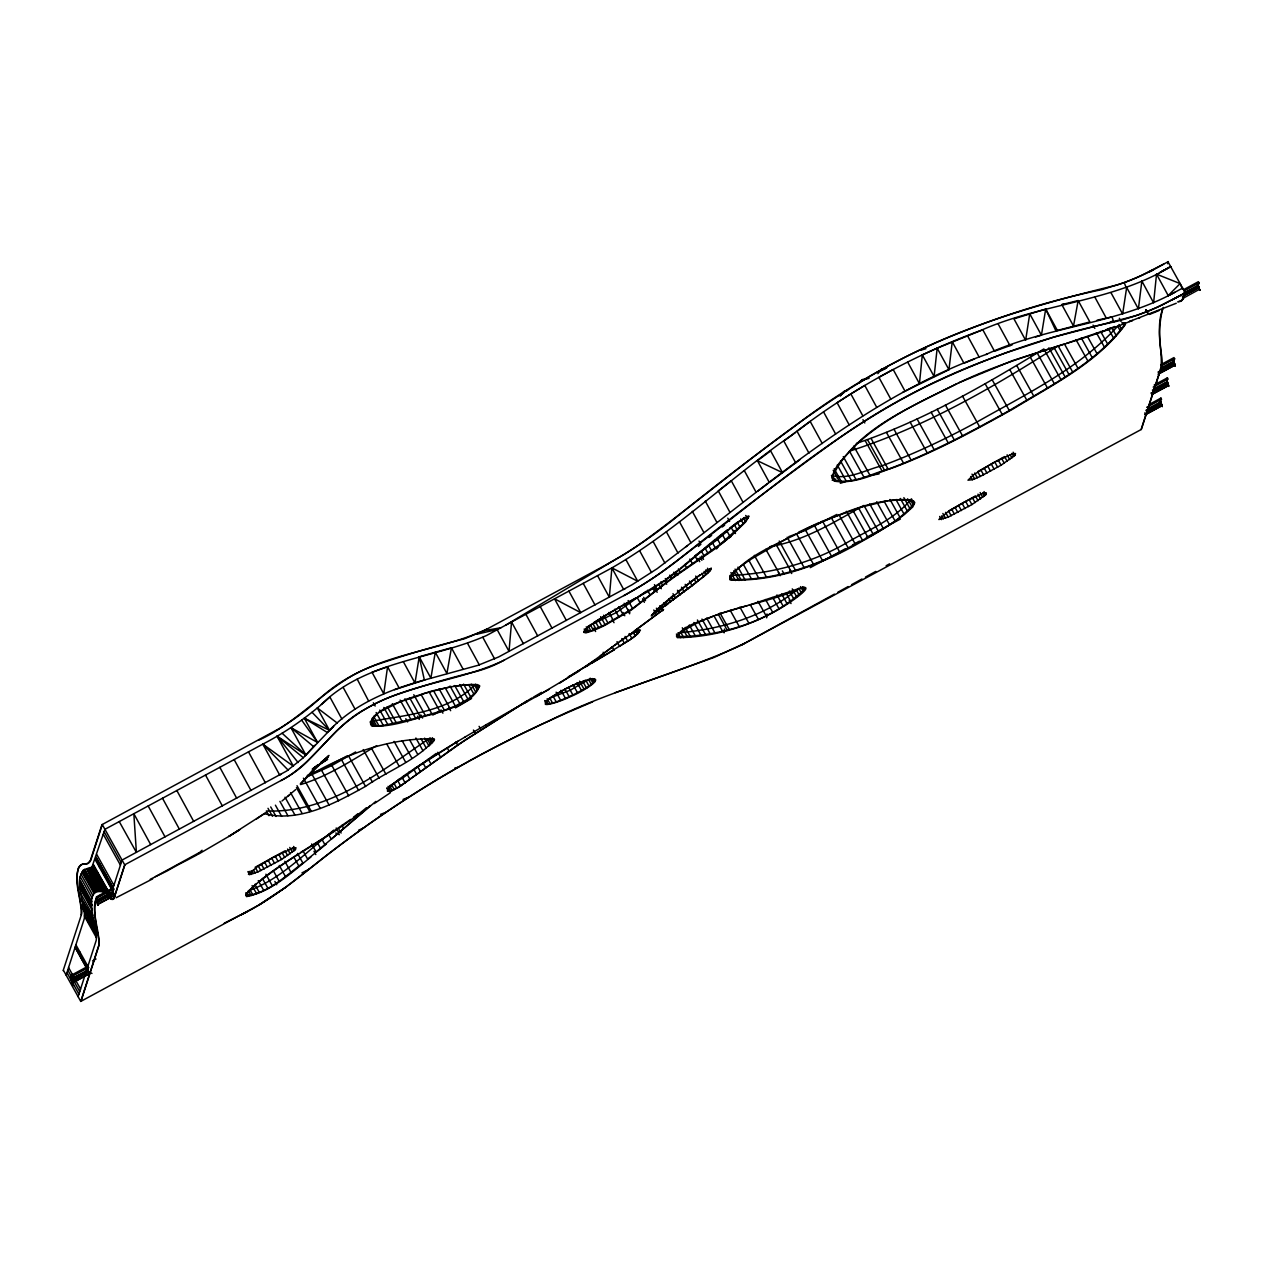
<?xml version="1.0" encoding="UTF-8"?>
<svg xmlns="http://www.w3.org/2000/svg" width="1263" height="1263" viewBox="0 0 1263 1263"><rect width="100%" height="100%" fill="white"/><g stroke="black" fill="none" stroke-linecap="round" stroke-linejoin="round"><path stroke-width="1.5" d="M766.688 617.844L767.004 613.944M625.864 559.525L637.736 581.264L611.876 567.876L609.35 597.257L597.541 575.628M724.109 632.858L724.473 629.053M994.518 351.256L982.788 329.754L937.178 348.162L922.306 354.903L919.448 383.636L907.639 362.023M1169.806 295.005L1182.642 288.09L1182.357 288.927L1180.131 283.591L1156.529 274.166L1153.608 302.82L1141.941 281.191M341.894 719.042L329.896 697.05C309.988 715.19 287.996 731.009 264.093 743.449L104.924 829.302L91.867 867.302L105.997 892.799C78.969 883.547 98.403 927.958 96.177 940.493L78.117 996.665M370.043 721.978L373.627 726.114L383.336 725.451L415.685 718.379L444.371 710.216L455.359 706.049L467.926 699.118L475.835 692.329L478.945 686.219L476.656 684.704L471.21 684.404L453.591 686.235M1141.831 281.239L1138.405 308.961L1126.675 287.475L1122.633 314.029L1110.966 292.669M387.567 666.785L383.778 693.813L372.001 672.248L387.567 666.785L399.219 688.098M1041.422 335.2L1045.701 309.056L1013.936 318.829L1025.635 340.268L1029.74 313.808L1041.422 335.2L1035.518 337.016M281.191 774.251L279.707 775.056L262.83 744.128L293.426 766.294L277.039 736.187L305.883 755.021L290.932 727.646L317.597 742.502L304.336 718.221L329.485 730.298C354.761 703.602 389.636 689.614 424.368 680.031L419.221 656.792L430.888 678.136L435.277 652.213L451.428 647.793L446.897 673.495L435.277 652.213L419.221 656.792L414.99 683.015L403.339 661.686M877.848 373.659L881.353 369.349L886.847 367.722L880.99 370.88M1061.82 304.604L1078.16 300.547L1073.518 326.028L1061.82 304.604L1064.188 304.004M81.116 914.775C81.89 899.351 73.443 883.484 78.448 868.091M106.439 891.962L91.883 867.286C67.555 871.138 86.863 903.677 84.195 918.959L66.134 975.131M111.365 893.351L110.181 894.599L107.418 893.62M96.099 899.24C91.536 914.586 99.745 930.168 98.94 945.498L81.006 1001.243M1184.22 296.11L1184.062 296.647A397.15 46.731 61.7 0 1 1180.858 301.21L1180.747 301.257A528.55 62.187 61.7 0 1 1178.663 301.699M1162.655 309.309L1162.102 311.44A1609.236 189.355 61.7 0 0 1159.655 329.264L1159.529 331.837A643.341 75.701 61.7 0 0 1161.234 353.245L1161.628 355.85A230.924 27.17 61.7 0 1 1161.55 366.649L1141.342 429.436L741.207 645.219C679.005 673.574 611.702 689.693 550.273 720.305C468.163 757.532 390.725 804.815 319.918 860.608L285.991 887.115L259.278 904.797L80.753 1001.417L63.482 970.394M95.435 859.992L96.193 857.624L112.833 887.51L112.075 889.878M63.15 970.615L81.558 914.223A121.453 14.288 61.7 0 0 81.069 905.571L77.88 886.894A400.292 47.094 61.7 0 1 85.268 863.924A357.382 42.058 61.7 0 0 91.615 857.672L102.271 824.55L124.69 864.823L114.017 898.104A98.751 11.62 61.7 0 1 111.728 899.335L111.097 899.114A441.04 51.894 61.7 0 0 105.682 896.304M99.019 866.45L99.793 864.081M99.524 867.334L100.282 864.966M76.112 945.292L75.354 947.676L78.938 954.133L79.711 951.749M98.009 905.35L95.799 899.303L96.541 896.809L113.102 887.873M87.873 966.306L71.312 975.241L70.507 977.767C78.29 996.902 67.428 974.657 71.991 976.441L88.552 967.521L75.891 944.771M95.799 899.303L96.398 901.04L97.219 898.009L113.781 889.073L95.972 857.103M80.201 952.634L79.443 955.017L86.847 968.326L87.605 965.942M71.77 981.272L88.268 971.847L71.691 981.146L72.196 982.882L88.757 973.947L89.294 974.894L87.068 968.847L88.694 973.978M97.062 902.271L113.575 893.541L97.14 902.398M72.37 983.024L88.805 974.168M97.598 904.592L114.033 895.735M114.507 896.462L112.296 890.399L122.053 860.071L286.827 770.919L303.341 757.721L332.785 727.03M88.552 967.521L87.605 970.615L71.107 979.362M96.335 900.914L112.833 892.183L113.781 889.073M80.753 1001.417L98.83 945.229L99.035 941.061A217.899 25.639 61.7 0 0 97.709 933.436A560.488 65.944 61.7 0 1 94.567 910.623L94.536 909.502A375.821 44.221 61.7 0 1 96.335 898.388M124.926 864.729L113.938 898.577L111.949 899.193L109.013 897.661M840.195 396.14L843.984 391.483L847.647 390.393M1167.659 263.73L1168.338 261.583L1161.881 265.104A251.684 248.353 17.8 0 1 1124.244 282.596L1102.283 289.543A820.176 809.33 17.8 0 0 968.784 329.28A692.187 683.03 17.8 0 0 792.075 428.204L788.112 431.093A3052.608 3012.255 17.8 0 0 672.674 520.119L669.706 522.472A499.832 493.217 17.8 0 1 613.755 560.519L505.784 625.106M1145.43 414.785L1162.007 405.534L1161.202 404.034L1161.802 405.802L1145.273 414.643L1145.857 415.559M1151.951 394.545L1168.386 385.689M1182.878 298.4L1199.234 289.416M1141.12 429.515L1161.092 367.407C1162.544 347.625 1155.219 326.77 1163.286 307.43M1184.41 294.895L1185.026 293.016M1183.352 298.984L1182.705 298.257M1160.839 401.729L1162.292 406.686L1160.144 400.608L1160.95 398.082L1160.681 402.376L1145.888 410.364M1167.344 381.489L1168.812 386.446L1166.649 380.368L1167.454 377.826L1167.186 382.136L1152.393 390.109M1160.476 368.859L1173.706 361.897L1174.637 358.787L1173.974 357.587L1160.713 364.739M1172.553 299.694L1198.05 285.864L1199.787 290.269L1198.05 285.864L1199.061 282.896L1198.382 281.681L1183.478 289.732M1160.144 400.608L1161.265 404.16L1146.409 412.022M1166.649 380.368L1168.307 385.562M1182.279 296.647L1198.84 287.348L1183.984 295.195M1174.89 365.449L1174.227 363.555L1175.016 365.039L1158.518 373.785M1173.832 361.486L1173.09 360.16L1175.316 366.207L1173.785 361.281L1160.618 368.449M1199.724 290.301L1198.208 285.375L1183.384 293.426M1168.007 261.804L1185.278 292.842L1181.868 300.357L1177.669 301.904M263.967 813.577C299.015 823.034 335.579 802.936 365.528 786.391C387.946 770.619 416.648 760.673 434.472 739.565L434.125 738.808C388.972 737.813 344.91 754.374 306.388 777.077M732.587 580.222L729.951 575.486C770.02 573.986 810.657 563.393 845.642 543.437C868.123 530.002 894.725 519.519 911.444 498.822L914.08 503.574C895.025 526.371 865.218 537.754 839.958 552.515C806.678 569.187 767.872 580.822 730.677 579.464L729.888 578.359C746.828 553.431 782.618 542.743 808.052 527.839C840.937 514.578 876.538 495.838 912.77 500.969L914.08 503.574M956.88 383.636C912.012 407.018 855.73 428.441 832.349 476.704L834.117 480.161C852.399 484.834 870.823 473.83 888.189 469.189C930.342 453.606 970.079 432.341 1009.311 410.57C1049.853 385.831 1095.574 363.697 1124.607 324.765L1124.528 322.918L1121.97 322.996M714.132 615.839C701.675 621.507 684.83 624.222 676.842 636.063L677.268 636.726C722.547 636.047 771.835 620.922 805.052 588.795L804.515 587.532L801.705 587.611L790.496 591.368M373.627 726.114L370.975 721.362C406.591 715.126 449.486 711.748 475.583 684.167L478.235 688.919M591.195 624.364L585.211 629.527L584.39 632.053L590.879 630.9L605.088 624.664L632.589 608.529L671.553 578.312L720.305 544.195L743.26 523.703L748.091 517.656L748.438 516.299L746.954 516.378M547.163 700.097C535.544 715.726 617.512 675.737 587.784 679.652M617.007 641.651L619.644 646.403C625.753 641.304 636.931 637.578 639.504 630.142L628.832 635.115M710.406 570.576L711.243 568.113L696.529 577.459L657.991 608.734M716.516 548.9L718.016 547.021M295.4 849.62L296 847.741L291.927 848.531L273.755 857.024L257.131 866.923L248.464 874.406L257.826 871.975L281.523 859.471L295.4 849.62L293.648 846.447M985.772 494.733L986.371 492.854L982.298 493.659L964.127 502.153L947.503 512.052L938.835 519.535L948.197 517.104L971.894 504.584L985.772 494.733L984.019 491.575M1014.915 455.39L1015.515 453.512L1011.426 454.301L993.271 462.795L974.089 474.446L967.979 480.193L972.384 479.719L980.309 476.419L1001.07 465.21L1014.915 455.39L1013.147 452.217M841.142 394.987L843.984 391.483M859.377 383.115L862.219 379.61L869.039 378.363M732.556 573.055L729.761 576.938L730.046 579.875C776.303 582.054 823.034 564.04 862.818 540.848A55.335 6.173 -29.1 0 0 883.705 528.597A62.629 6.978 -29.1 0 0 904.718 514.262L912.817 506.905L914.791 502.595L913.78 501.19L909.139 499.753L899.098 499.517M301.147 783.597L316.492 766.325L300.294 784.055L328.948 755.432L320.786 762.678M655.829 610.55L651.597 615.334L692.124 585.764L707.769 572.865L711.101 568.618L705.575 571.192M305.236 755.716L314.929 745.249M202.064 850.252L196.965 854.893L187.35 860.024A40.621 4.531 -29.1 0 0 167.363 870.823L150.234 879.301M268.956 815.693L266.319 810.957C328.443 813.577 381.442 771.14 430.13 737.845L432.767 742.581M1167.659 296.095L1180.131 283.591M327.78 732.003L333.685 726.209M295.684 789.58L281.965 801.026M697.539 560.535L694.903 555.799L717.652 539.459L737.339 522.329L739.976 527.081M862.219 379.61L858.935 382.736L867.713 378M321.386 704.375C365.907 660.77 432.104 659.428 486.429 635.557L611.371 568.176C675.689 531.344 730.077 477.572 791.412 435.435C848.531 390.93 912.533 355.456 980.53 330.574C1042.022 303.231 1112.545 301.92 1170.675 266.604L1165.891 269.177M731.687 535.48L745.612 521.982L749.038 516.204L739.992 521.114M318.071 765.078L313.998 768.709L328.064 757.09L320.865 762.568M333.669 830.154L328.633 834.448L331.269 839.2L370.359 805.51M375.885 801.374L316.113 851.988L311.661 843.984M698.344 546.453L700.839 544.337L699.023 541.085M702.228 550.147L680.425 568.397M287.838 796.464L289.637 794.932M256.389 883.784L248.385 891.125L246.238 895.546C267.93 893.509 285.848 875.543 302.883 863.039L297.515 853.409M251.069 895.546L248.432 890.794C279.707 879.616 303.278 854.846 328.633 834.448M680.599 637.626L677.963 632.874C721.062 629.384 765.141 616.502 798.769 588.305L801.421 593.057M326.359 844.016L307.619 859.093L303.152 851.088M703.475 549.073L715.505 539.112M310.951 856.977C291.453 872.48 271.624 891.662 246.553 896.588L245.764 894.93C260.194 877.596 280.418 865.944 298.984 853.488M672.99 595.599L658.228 608.324L651.266 615.965L703.996 576.417M721.994 543.343L727.393 539.096M377.321 713.437C373.911 715.963 369.238 720.668 371.811 725.151M709.111 537.422L711.622 535.386M678.957 570.102L722.041 534.517M685.556 547.068L687.609 545.427C781.45 473.404 873.996 394.167 987.177 354.066M687.53 545.505L657.265 568.618L632.084 584.737L498.601 656.981L478.172 665.269L424.368 680.031M716.768 538.117L727.251 529.923M590.879 630.9L588.242 626.164L616.423 612.508L646.072 591.384M677.473 591.952L700.27 574.649M259.452 881.621C293.205 854.246 333.227 835.806 366.459 807.673M678.989 569.518L665.585 579.591M198.591 852.999L155.381 876.633M353.529 817.161L357.934 813.735M722.247 527.003L724.615 525.171M399.376 779.05L389.399 787.559L388.088 789.486L388.53 791.206L392.272 790.559L400.639 785.902L457.648 745.012L527.224 700.728M317.992 764.762L312.245 769.135L327.67 759.205L314.029 767.951M600.367 655.844L612.918 646.372M729.746 528.045L732.224 526.166M757.547 491.307L767.809 483.603M392.272 790.559L389.636 785.807L402.518 778.134L436.224 753.427M757.437 460.711L770.635 450.891L782.523 472.662L757.437 460.711L769.325 482.482L799.842 459.811M634.452 630.995L663.596 609.366L631.737 632.968M552.405 702.828L549.768 698.076L570.26 690.23L588.59 679.573L591.242 684.325M795.374 432.53L783.818 441.071L795.722 462.842M350.593 819.45L324.559 837.369M733.282 525.392L739.329 521.035M614.307 645.361L618.46 642.314M548.9 698.676L566.819 687.988M550.794 697.634L545.474 701.975L545.379 704.28A26.239 3.947 -24.6 0 0 552.199 703.507A26.365 4.105 -24.7 0 0 565.54 698.865L574.144 695.045A26.128 4.499 -24.8 0 0 586.774 688.114M675.673 575.975L717.273 547.289A41.663 4.863 -38.3 0 0 731.498 535.559M404.049 775.703L394.924 782.381A62.629 6.978 -29.1 0 0 387.883 789.217L387.409 791.064L389.73 791.585L398.192 787.544L464.547 740.465L531.96 697.934M620.007 641.209L633.521 632.305L640.404 630.111L638.083 633.489L629.195 640.294L591.873 663.059M594.905 660.139L559.367 683.33M585.732 666.532L626.669 636.647M728.672 538.196L731.214 536.38M666.548 604.993L667.843 604.093M863.955 477.193L849.462 451.159C923.995 427.447 992.544 387.867 1058.11 345.873L1072.603 371.906M664.085 580.664L639.046 596.199M664.464 580.917L649.703 590.531L617.812 608.308A40.748 4.547 -29.1 0 0 608.64 613.376M403.671 775.924L409.212 772.151M593.515 622.691L623.748 604.63M374.195 803.6L390.52 792.643M198.875 853.914L229.566 835.995L239.765 829.665L228.745 836.469L266.193 812.425M256.547 818.913L264.583 813.514M408.849 772.34L458.39 740.986M259.278 904.797L285.991 887.115M257.826 871.975L255.189 867.239L285.028 850.82L287.664 855.572M980.309 476.419L977.657 471.667L1004.543 456.59L1007.179 461.327M951.213 515.746L948.56 510.994L975.399 495.933L978.036 500.685M378.711 712.427L402.565 700.586M749.354 560.172L787.844 537.943M876.68 407.254L864.776 385.452L850.836 393.914L837.101 402.708L849.099 424.715M856.393 443.424C922.906 420.895 984.177 385.436 1043.854 348.951L1060.983 379.721M578.691 671.348L536.175 696.639M323.154 838.269L300.578 852.493M742.36 518.982L744.854 517.435M300.626 784.56C328.08 776.271 352.203 760.168 376.642 745.644M432.862 715.047L441.15 710.011L442.918 713.169M614.15 649.924L586.979 665.917M769.893 546.658C803.678 541.006 833.28 522.724 862.661 506.147M306.972 776.824L331.869 765.52L355.645 751.959M465.242 736.929L458.232 741.065A182.946 20.397 -29.1 0 0 414.375 768.646M533.396 697.192L541.59 692.361M347.088 755.921L324.212 768.283L307.256 775.514M455.469 707.88L471.557 698.486M465.116 736.976L486.16 724.725M578.091 671.063L588.669 665.033M568.176 676.889L571.129 675.168M572.455 674.316L579.985 670.069M486.081 724.757L514.578 708.527M548.868 689.503L524.571 703.049M607.219 564.198L622.927 555.183A349.456 344.831 17.8 0 0 644.13 541.117C727.03 480.114 804.326 410.222 895.877 361.928C965.342 325.033 1041.138 303.373 1117.155 284.996A231.176 228.114 17.8 0 0 1141.215 275.539L1163.649 264.109M1159.402 272.697L1164.549 269.84M625.138 588.716L623.685 589.521L611.876 567.876M623.938 595.615L639.599 586.664A354.098 349.425 17.9 0 0 661.844 571.95C752.764 505.279 837.069 426.957 940.635 379.721A863.497 852.083 17.8 0 1 1005.285 353.056L1053.737 337.126L1135.895 315.671A236.434 233.308 17.8 0 0 1157.019 307.319L1181.016 295.179M1174.748 292.337C1116.066 324.607 1046.569 326.296 986.04 354.493M625.217 603.84L636.173 597.778M514.562 708.559L527.113 701.612M280.939 780.597C314.661 763.152 332.374 725.925 366.365 708.543C409.086 683.599 460.285 681.167 504.379 660.091M741.207 645.219L834.385 594.131M837.827 592.236L848.183 586.553M851.625 584.658L861.982 578.991M865.439 577.096L875.78 571.413M886.137 565.745L889.594 563.851M368.607 701.012L357.192 679.099M240.886 915.028C270.408 900.282 296.237 879.585 321.86 859.077C378.821 814.746 439.429 774.945 504.048 742.644A1316.393 1298.98 17.8 0 1 570.15 711.448L592.615 701.865M78.448 868.091A394.214 46.384 61.7 0 1 83.895 864.034L87.857 863.45L90.383 860.34L101.971 824.66L279.202 728.625A261.615 258.157 17.8 0 0 317.771 700.302L320.613 697.744A169.463 167.221 17.8 0 1 377.463 664.417A1063.967 1049.9 17.8 0 1 464.231 638.873L483.871 630.758L608.513 563.551M840.684 394.593L843.621 393.014M258.457 740.276C293.711 724.552 319.334 694.713 352.33 675.642C394.388 652.15 444.039 649.261 487.171 628.942M1161.029 271.798L1170.675 266.604M1184.141 290.932L1199.061 282.896M124.69 864.823L283.828 779.003A104.876 103.487 17.8 0 0 307.162 761.621L336.589 730.93A164.379 162.201 17.8 0 1 397.656 694.334L404.397 692.077A913.78 901.687 17.8 0 1 469.725 673.068L475.835 671.553A120.443 118.848 17.8 0 0 501.158 661.765L627.19 593.815A408.202 402.802 17.8 0 0 672.69 564.182L676.163 561.546A3714.404 3665.289 17.8 0 1 831.907 443.25A665.301 656.492 17.8 0 1 989.197 359.102A786.833 776.429 17.8 0 1 1113.808 322.033A250.421 247.106 17.8 0 0 1163.191 304.462L1185.278 292.842M1183.32 293.963L1198.113 285.991M1183.841 295.637L1198.713 287.775M97.425 904.434L113.986 895.514M98.072 905.176L96.493 900.424L112.991 891.536L114.57 896.272L112.975 891.773M1161.392 365.938L1174.637 358.787M1157.997 372.111L1174.432 363.239L1173.706 361.897M1159.434 371.527L1174.432 363.239M1158.392 374.18L1174.843 365.228L1173.153 360.113M1158.818 375.095L1158.282 374.148M810.215 567.671L845.563 548.663M852.493 544.921L859.408 541.18M866.339 537.454L900.377 519.046M1154.208 384.978L1167.454 377.826M1153.23 387.078L1168.133 379.042M92.562 960.89L96.004 959.027M1154.098 388.688L1167.328 381.726M1153.056 391.341L1167.928 383.494M1152.914 391.783L1167.707 383.794L1168.449 385.168M1152.377 395.303L1151.777 394.403L1168.338 385.468L1167.186 382.136M1152.298 395.035L1152.077 394.151M71.202 978.904L72.844 983.609L72.496 982.63M71.233 978.936L87.747 970.205L75.085 947.313M89.278 974.594L87.763 969.968L89.341 974.72M1149.362 404.334L1160.95 398.082M1146.709 407.318L1161.613 399.282M1147.593 408.928L1160.808 401.966M1146.551 411.58L1161.344 403.607M1145.778 415.274L1145.494 414.264M788.775 536.649L805.652 530.318L836.911 514.436M745.375 642.946L714.163 657.407L615.255 692.692M152.665 878.874L116.133 897.74M902.713 392.351L949.16 369.617M1150.009 271.482L1152.045 270.408M301.952 872.891L308.961 869.276M224.261 923.174L247.153 911.665M798.658 532.118L819.15 522.535M570.323 686.298L580.522 681.973M958.428 382.91L1012.737 360.571L1063.146 344.357M358.55 830.233L363.586 827.991M1110.161 322.223L1112.371 321.244M1176.263 303.262L1129.438 321.497L1132.453 320.455C1073.897 344.294 1011.174 356.545 954.37 385.026C920.001 401.918 884.353 418.385 856.109 444.86C847.473 455.027 834.212 464.468 832.033 478.345L834.196 481.14C854.909 484.455 874.959 473.578 894.283 467.31C935.615 451.617 974.547 430.446 1013.084 408.959C1052.726 384.678 1097.436 362.828 1125.412 324.433L1125.128 322.712L1122.712 323.012M1114.724 326.501L1100.452 332.374M1105.788 329.911L1111.045 327.701M820.618 521.887L862.108 506.905L887.447 500.843M963.732 363.365L974.578 358.913M1149.519 314.424L1159.134 310.54M403.071 799.4L408.502 797.285M789.154 591.889L749.164 605.088M1103.025 331.001L1066.477 343.362M404.192 699.907L431.82 691.019L451.822 686.551M380.51 814.351L385.925 812.377M1138.721 318.387L1139.668 318.039M995.307 350.956L1012.152 344.862M394.53 689.693L425.015 679.857M715.632 615.302L721.789 613.234M832.238 480.272L835.885 479.103M840.353 483.271L845.831 481.519M583.159 681.041L585.574 680.268M723.336 612.729L747.286 605.609M920.459 350.309L925.937 348.699M454.727 768.093L458.374 767.225M476.909 634.184L498.017 629.306M1097.152 320.171L1111.977 316.887L1113.808 322.033M869.244 475.583L879.048 473.941M483.871 630.758L500.937 627.727M888.963 500.606L897.219 499.564M881.353 369.349L884.684 369.301M594.131 679.02L589.916 679.399A26.334 4.657 -26.2 0 0 578.328 683.172M886.989 468.684L889.736 468.889M834.117 480.161L831.464 475.409C848.499 480.224 865.771 469.647 882.048 465.779C914.759 453.717 946.319 438.671 976.93 422.016C1026.061 394.151 1079.186 368.67 1117.676 326.186L1120.313 330.938M335.769 833.043L339.352 834.685M88.694 971.721L91.978 973.441M304.336 718.221L327.291 732.493M337.189 723.004L317.25 707.88L329.485 730.298L312.04 712.3M303.341 757.721L277.039 736.187L298.115 762.552M290.932 727.646L313.603 746.607M282.107 733.235L305.883 755.021M262.83 744.128L288.09 770.067M301.715 720.194L317.597 742.502M1145.92 309.751L1147.909 312.924M103.045 891.457L89.057 868.628L101.498 890.983L88.757 868.707L100.645 890.715L88 868.739L99.398 890.494M105.776 892.688L90.904 867.949L104.292 892.01L90.462 868.249L103.187 891.504M93.257 918.58L81.732 899.382L93.573 920.648L81.953 900.803L93.872 922.574L82.79 905.255L94.614 926.505M84.479 915.296L96.146 934.731M81.069 905.571L95.783 932.583M111.728 899.335L110.181 894.599L93.209 865.392L109.202 894.52L93.02 865.818L107.702 892.641M107.481 892.578L92.388 866.623L106.471 891.931M83.279 907.939L95.088 929.015M84.242 869.433L96.32 891.047M91.899 901.766L79.901 880.295L91.867 904.75L79.853 883.216M1198.24 285.58L1199.708 290.001M1182.926 297.879L1183.289 298.857M1145.841 309.83L1147.688 313.129M1122.318 322.554L1124.086 325.728M1119.334 318.244L1121.086 321.418M1118.955 324.48L1121.591 329.233M1160.681 402.376L1161.834 405.707M1111.898 327.843L1116.366 335.863M1108.425 328.885L1113.808 338.547M1100.626 331.443L1107.825 344.373M1093.032 325.112L1094.847 328.396M1096.395 332.753L1104.509 347.325M1087.917 337.316L1096.947 353.514M1081.27 337.916L1092.116 357.397M1075.965 339.605L1087.711 360.729M1064.283 343.694L1077.86 368.086M1054.479 348.399L1068.956 374.432M1048.906 347.799L1065.167 376.99M1037.302 353.119L1054.431 383.889M1030.403 357.334L1047.532 388.104M1016.762 365.56L1033.892 396.329M1009.8 369.664L1026.93 400.434M992.181 379.8L1009.311 410.57M985.14 383.731L1002.269 414.517M1011.916 453.385L1013.668 456.543M1010.179 454.791L1011.931 457.964M1007.1 454.822L1009.737 459.574M1001.638 458.469L1004.274 463.221M962.438 395.982L979.567 426.752M998.433 460.458L1001.07 465.21M995.023 462.495L997.659 467.247M991.518 464.5L994.155 469.252M987.919 466.489L990.555 471.225M984.351 468.368L986.987 473.12M945.387 405.013L962.517 435.782M980.925 470.104L983.577 474.841M974.657 473.025L977.294 477.777M937.225 409.244L954.354 440.013M982.772 492.728L984.54 495.901M972.005 474.13L974.657 478.882M980.151 492.554L982.788 497.306M970.631 476.546L972.384 479.719M977.957 494.18L980.593 498.932M931.147 412.243L948.276 443.013M972.463 497.843L975.099 502.595M969.258 499.848L971.894 504.584M965.879 501.853L968.516 506.605M917.08 419L934.21 449.786M962.374 503.858L965.011 508.61M958.775 505.832L961.411 510.584M910.165 422.189L927.295 452.975M955.207 507.71L957.859 512.462M951.797 509.447L954.433 514.183M945.561 512.352L948.197 517.104M942.877 513.473L945.529 518.225M893.999 429.309L911.128 460.079M941.488 515.904L943.256 519.061M939.64 516.472L941.393 519.63M886.452 432.435L903.582 463.205M910.765 500.369L913.402 505.105M907.623 498.853L912.075 506.873M862.961 419.695L864.792 422.979M871.06 438.419L888.189 469.189M903.866 497.654L910.134 508.942M867.555 439.745L884.684 470.515M900.298 498.459L907.481 511.357M865.139 440.582L882.269 471.352M895.972 499.611L904.055 514.152M889.989 499.469L899.888 517.277M853.756 446.155L870.018 475.346M884.132 501.316L894.946 520.751M876.727 501.774L889.357 524.461M869.733 504.016L883.263 528.344M843.258 456.606L855.919 479.356M840.558 461.042L851.404 480.524M863.939 505.389L878.385 531.344M837.274 464.989L846.289 481.203M858.808 508.436L873.254 534.407M834.18 468.747L841.379 481.677M833.217 470.294L839.5 481.598M853.52 511.499L867.965 537.454M832.712 476.056L835.348 480.793M846.399 511.326L862.613 540.453M839.232 515.257L855.43 544.369M831.196 517.483L848.294 548.174M822.876 521.808L839.958 552.515M814.698 525.976L831.78 556.683M805.652 530.318L822.75 561.025M796.637 534.012L813.735 564.719M787.196 537.185L804.294 567.892M779.224 541.053L795.437 570.181M802.652 586.758L804.405 589.932M800.553 586.616L803.189 591.352M776.508 545.221L790.954 571.176M789.88 570.26L791.696 573.528M796.511 590.231L799.147 594.968M782.365 570.892L784.181 574.16M792.248 588.89L796.7 596.894M789.391 591.005L793.843 599.025M765.836 549.358L779.366 573.686M778.34 572.471L780.155 575.723M745.707 515.462L747.475 518.619M786.17 593.294L790.622 601.299M743.67 518.098L745.423 521.256M789.186 600.241L791.033 603.556M740.623 518.951L743.26 523.703M781.718 594.052L787.086 603.698M776.934 594.952L783.202 606.224M754.374 555.357L766.088 576.433M734.529 525.045L737.166 529.781M772.751 597.541L779.018 608.813M727.772 518.177L729.588 521.43M733.724 530.381L735.476 533.539M731.403 527.902L734.04 532.654M748.722 560.125L758.621 577.933M765.552 599.515L772.735 612.413M727.251 531.549L729.888 536.301M743.481 564.608L751.58 579.133M722.768 535.323L725.404 540.059M758.021 601.314L766.12 615.855M737.987 567.103L745.17 580.001M735.05 569.108L741.318 580.38M717.652 539.459L720.305 544.195M733.629 570.892L738.997 580.538M750.348 604.882L758.432 619.423M730.914 572.549L735.366 580.554M712.742 543.279L715.395 548.031M709.017 546.09L711.669 550.826M739.881 607.077L748.88 623.243M705.386 548.726L708.038 553.462M701.549 551.394L704.201 556.13M701.691 556.067L703.538 559.367M707.501 568.239L709.269 571.413M730.203 610.297L739.202 626.464M700.065 556.999L701.896 560.298M706.001 569.692L707.769 572.865M697.886 558.372L699.718 561.672M704.107 571.381L705.875 574.554M701.818 573.339L703.57 576.496M720.036 613.013L729.035 629.179M689.835 559.051L692.471 563.787M718.821 615.16L726.92 629.7M695.692 576.07L698.344 580.806M694.382 579.417L696.15 582.575M714.195 616.265L722.294 630.805M684.783 564.514L686.535 567.687M689.487 581.012L692.124 585.764M706.649 618.033L714.747 632.558M678.452 568.887L680.22 572.044M685.225 584.343L687.861 589.079M675.989 572.013L677.821 575.312M701.96 619.059L710.043 633.6M673.826 572.202L675.579 575.375M681.531 587.184L684.167 591.921M697.413 620.007L705.512 634.547M669.8 575.154L671.553 578.312M677.505 590.247L680.157 594.984M693.892 622.501L701.06 635.4M665.285 578.533L667.038 581.69M672.99 593.673L675.626 598.409M664.843 580.948L666.675 584.248M689.298 625.074L695.581 636.347M671.411 597.099L673.163 600.257M660.738 581.99L662.507 585.148M685.256 627.411L690.624 637.057M668.711 599.12L670.479 602.277M659.491 585.432L661.323 588.732M682.288 627.758L687.656 637.389M654.455 584.627L657.092 589.379M681.073 632.921L683.709 637.657M663.88 602.719L665.648 605.877M655.308 589.016L657.155 592.315M653.776 587.453L655.529 590.61M652.782 588.242L654.55 591.416M676.415 634.042L678.184 637.215M661.054 607.598L662.807 610.755M659.618 605.861L661.37 609.019M647.493 590.263L650.129 594.999M656.381 608.198L658.149 611.355M653.76 610.029L655.529 613.187M643.672 597.352L645.504 600.651M642.567 598.788L644.367 602.325M637.531 598.157L640.183 602.909M628.137 600.525L632.589 608.529M628.027 609.398L629.874 612.697M624.127 603.288L628.579 611.292M627.79 610.487L629.637 613.786M637.341 628.927L639.11 632.1M635.778 630.553L637.547 633.71M622.943 612.444L624.775 615.76M633.347 632.621L635.115 635.778M618.728 606.777L623.18 614.765M629.179 633.537L631.816 638.289M614.607 609.255L619.059 617.26M625.059 636.426L627.695 641.162M608.94 612.429L613.392 620.433M612.192 619.375L614.023 622.675M621.806 638.589L624.443 643.325M603.603 615.207L608.056 623.196M600.635 616.676L605.088 624.664M599.215 621.475L601.851 626.227M612.129 646.814L613.897 649.971M596.12 622.912L598.757 627.648M593.231 624.175L595.868 628.927M593.752 628.248L595.599 631.547M590.595 625.264L593.231 630.016M603.161 652.229L604.914 655.386M586.237 626.811L588.89 631.563M585.495 628.832L587.248 631.989M584.185 629.053L585.937 632.226M592.221 678.547L593.973 681.704M590.2 678.184L592.852 682.936M586.364 681.231L589 685.983M583.664 683.015L586.3 687.751M579.559 681.152L584.011 689.156M577.065 682.573L581.517 690.577M573.023 684.72L577.475 692.724M568.445 686.977L572.897 694.982M564.687 688.698L569.155 696.687M560.961 690.293L565.414 698.297M556.13 692.171L560.583 700.176M553.51 696.971L556.146 701.723M547.179 698.676L549.815 703.428M545.995 700.57L547.763 703.728M544.653 700.586L546.421 703.744M477.051 684.451L478.803 687.625M474.777 685.493L477.414 690.23M471.367 684.309L475.835 692.329M468.605 684.657L473.972 694.303M463.568 684.12L470.767 697.05M459.827 684.562L467.926 699.118M479.087 726.351L480.856 729.509M454.743 685.556L463.758 701.77M450.007 686.014L459.937 703.854M473.436 730.061L475.204 733.219M445.429 688.209L455.359 706.049M439.082 688.809L449.928 708.275M448.87 707.533L450.638 710.69M433.541 690.735L444.371 710.216M429.231 692.124L440.061 711.59M455.896 741.855L457.648 745.012M421.116 694.555L431.946 714.021M447.228 747.854L448.981 751.011M413.775 694.713L425.52 715.821M420.784 714.874L422.568 718.063M432.278 737.687L434.046 740.844M409.607 697.697L420.437 717.163M417.485 716.184L419.253 719.373M437.819 752.274L440.455 757.026M429.152 738.887L431.788 743.623M404.839 698.897L415.685 718.379M427.904 740.055L430.541 744.807M424.621 738.16L429.041 746.101M400.103 700.081L410.933 719.547M421.021 738.729L426.341 748.28M405.802 718.742L407.586 721.947M428.283 759.142L430.92 763.894M415.874 738.002L422.963 750.759M392.319 703.775L402.234 721.599M423.058 763.01L425.694 767.746M409.733 740.007L417.721 754.358M387.315 706.712L396.329 722.91M417.832 766.878L420.468 771.614M383.826 707.454L392.84 723.652M402.108 740.639L411.864 758.179M414.027 769.72L416.679 774.472M379.768 710.074L387.867 724.646M373.343 702.765L375.158 706.049M394.072 741.381L405.612 762.126M376.137 712.521L383.336 725.451M407.349 774.677L410.001 779.429M373.643 716.389L379.026 726.036M372.317 718.205L376.769 726.225M386.667 743.812L399.108 766.152M372.348 721.505L374.985 726.257M402.518 778.134L405.155 782.871M370.864 722.689L372.632 725.846M398.003 781.15L400.639 785.902M394.119 783.534L396.756 788.27M371.701 748.659L385.925 774.203M391.656 784.86L394.309 789.612M388.057 786.36L390.693 791.112M387.236 788.144L388.988 791.301M386.762 788.049L388.53 791.206M363.191 749.575L379.168 778.276M369.87 777.503L372.506 782.255M348.667 756.095L365.528 786.391M341.72 760.121L358.581 790.417M331.869 765.52L348.714 795.816M321.733 770.604L338.595 800.884M341.941 825.386L343.71 828.544M312.277 774.803L329.138 805.099M339.273 829.759L341.105 833.043M336.179 828.007L338.816 832.743M303.42 778.166L320.281 808.462M296.994 785.665L311.219 811.209M296.442 787.638L309.782 811.588M322.239 839.863L324.875 844.615M290.537 792.627L302.094 813.372M317.881 843.542L320.518 848.294M285.012 797.206L294.784 814.746M313.966 851.262L315.797 854.562M279.928 801.389L287.917 815.74M275.413 805.178L281.617 816.324M270.708 806.931L276.029 816.466M292.4 847.615L294.168 850.773M268.009 808.32L272.429 816.261M289.78 847.441L292.416 852.193M293.616 856.63L298.984 866.276M287.585 849.052L290.222 853.804M282.091 852.73L284.728 857.466M284.822 861.303L291.106 872.575M278.886 854.719L281.523 859.471M275.508 856.724L278.144 861.477M279.281 865.439L285.549 876.711M272.003 858.729L274.639 863.482M268.403 860.719L271.04 865.455M273.755 871.502L279.123 881.148M264.835 862.597L267.488 867.349M274.86 881.448L276.708 884.747M261.425 864.318L264.062 869.07M265.909 874.233L272.177 885.505M258.189 865.881L260.841 870.617M262.404 878.417L267.772 888.063M253.389 869.939L255.158 873.096M258.252 880.627L263.62 890.273M251.116 870.775L252.884 873.949M249.269 871.344L251.021 874.517M247.895 871.612L249.648 874.785M254.842 884.368L259.294 892.388M252.079 885.584L256.531 893.588M250.248 890.241L252.884 894.978M247.043 892.83L248.811 896.004M245.701 892.862L247.453 896.035M119.243 821.566L136.388 852.351L133.831 813.704L150.707 844.615M104.119 831.796L121.248 862.582M103.298 834.322L120.427 865.108M96.793 854.562L113.923 885.347M99.303 865.597L95.704 859.156L112.296 889.199M99.793 866.497L112.344 889.041M95.167 859.629L112.296 890.399M93.525 864.666L110.181 894.583M99.019 890.51L86.926 868.786L98.04 890.541M84.921 869.181L96.983 890.857M83.263 870.175L95.278 891.789M96.541 896.809L97.219 898.009M93.92 893.336L81.921 871.77L94.614 892.42L82.837 870.507M80.911 873.949L92.894 895.483M80.232 876.711L92.215 898.246M79.901 884.116L91.899 905.682L80.027 886.642L92.136 909.044M80.232 888.71L92.231 910.244M80.864 893.809L92.783 915.233M84.479 916.291L96.446 937.778M75.622 946.824L87.068 967.632M68.565 967.553L80.564 989.087M71.312 975.241L71.991 976.441M67.76 970.079L79.743 991.613M66.939 972.605L78.922 994.139M692.282 511.326L703.949 532.639M1156.529 274.166L1168.307 295.763M1094.642 296.758L1106.309 318.134M1078.16 300.547L1089.843 321.954L1055.9 330.843L1045.701 309.056L1057.368 330.417M998.275 324.133L1010.005 345.636M967.442 335.626L979.188 357.129M963.985 363.27L952.239 341.752L948.955 369.712L937.178 348.162L934.099 376.5L922.306 354.903M905.003 391.151L893.178 369.506L878.874 377.305L890.747 399.045M850.836 393.914L862.803 415.811M823.539 411.88L835.601 433.951M822.276 443.534L810.199 421.432L797.032 431.267L808.983 453.18M744.365 470.736L756.158 492.349M743.07 502.358L731.277 480.745L718.252 490.865L729.982 512.352M705.275 501.095L716.942 522.456M679.415 521.682L690.956 542.822M666.39 531.818L678.01 553.099M653.145 541.527L664.906 563.077M639.631 550.763L651.487 572.471M583.222 583.364L595.015 604.977M568.887 591.084L580.775 612.666L554.552 598.82L566.361 620.449M540.217 606.54L552.026 628.169M525.882 614.276L537.691 635.905M523.356 643.625L511.547 621.996L509.021 651.361L497.212 629.732M482.813 637.326L494.607 658.923M467.61 643.467L479.309 664.891M451.428 647.793L463.111 669.216M343.157 687.372L355.092 709.238M248.495 751.864L265.372 782.776M234.16 759.6L251.037 790.512M219.825 767.32L236.702 798.232M205.506 775.056L222.383 805.968M176.836 790.512L193.713 821.424M162.501 798.248L179.378 829.16M148.166 805.968L165.043 836.895M1124.244 282.596L1126.17 287.664M1151.84 394.356L1151.272 392.667L1151.777 394.403M1144.767 412.906L1145.336 414.596M608.924 613.329A40.748 4.547 -29.1 0 0 598.978 619.423L590.958 624.932A40.748 4.547 -29.1 0 0 584.864 630.19A48.041 5.352 -29.1 0 0 583.774 632.353L585.921 632.874L593.042 630.663A40.748 4.547 -29.1 0 0 605.088 625.232L630.932 610.297L662.807 585.59A40.305 2.637 -37.3 0 1 675.484 576.196M550.652 697.665A26.144 3.852 -26.4 0 1 561.561 691.066L568.066 687.751A26.255 4.436 -26.1 0 1 578.233 683.267M678.941 570.102A40.29 4.578 -37.4 0 1 664.496 580.869M710.248 570.687A26.034 2.005 -36.3 0 1 703.744 576.56M594.289 678.941A26.191 4.547 -25.5 0 1 594.573 681.973M732.935 572.897A55.304 8.178 -27.9 0 1 749.827 560.046M594.715 681.909A26.034 4.594 -24.7 0 1 586.837 688.098M721.962 534.644A41.932 2.479 -38.8 0 1 739.755 521.335M1149.393 271.924A604.567 71.138 61.7 0 1 1153.435 270.187M98.909 895.862A375.821 44.221 61.7 0 1 100.614 895.372M479.624 685.998C472.883 703.081 450.859 708.18 435.04 713.753C414.264 718.11 392.793 727.693 371.527 725.925L370.517 723.746C378.442 703.949 406.228 701.596 423.547 693.687C441.419 689.061 460.095 683.172 478.709 685.162L479.624 685.998M676.51 635.984L677.363 637.657C715.632 637.278 754.832 625.043 787.102 604.235A55.335 6.173 -29.1 0 0 799.826 595.062A55.335 6.173 -29.1 0 0 802.4 587.611C761.778 606.335 712.048 607.992 676.51 635.984"/></g></svg>
